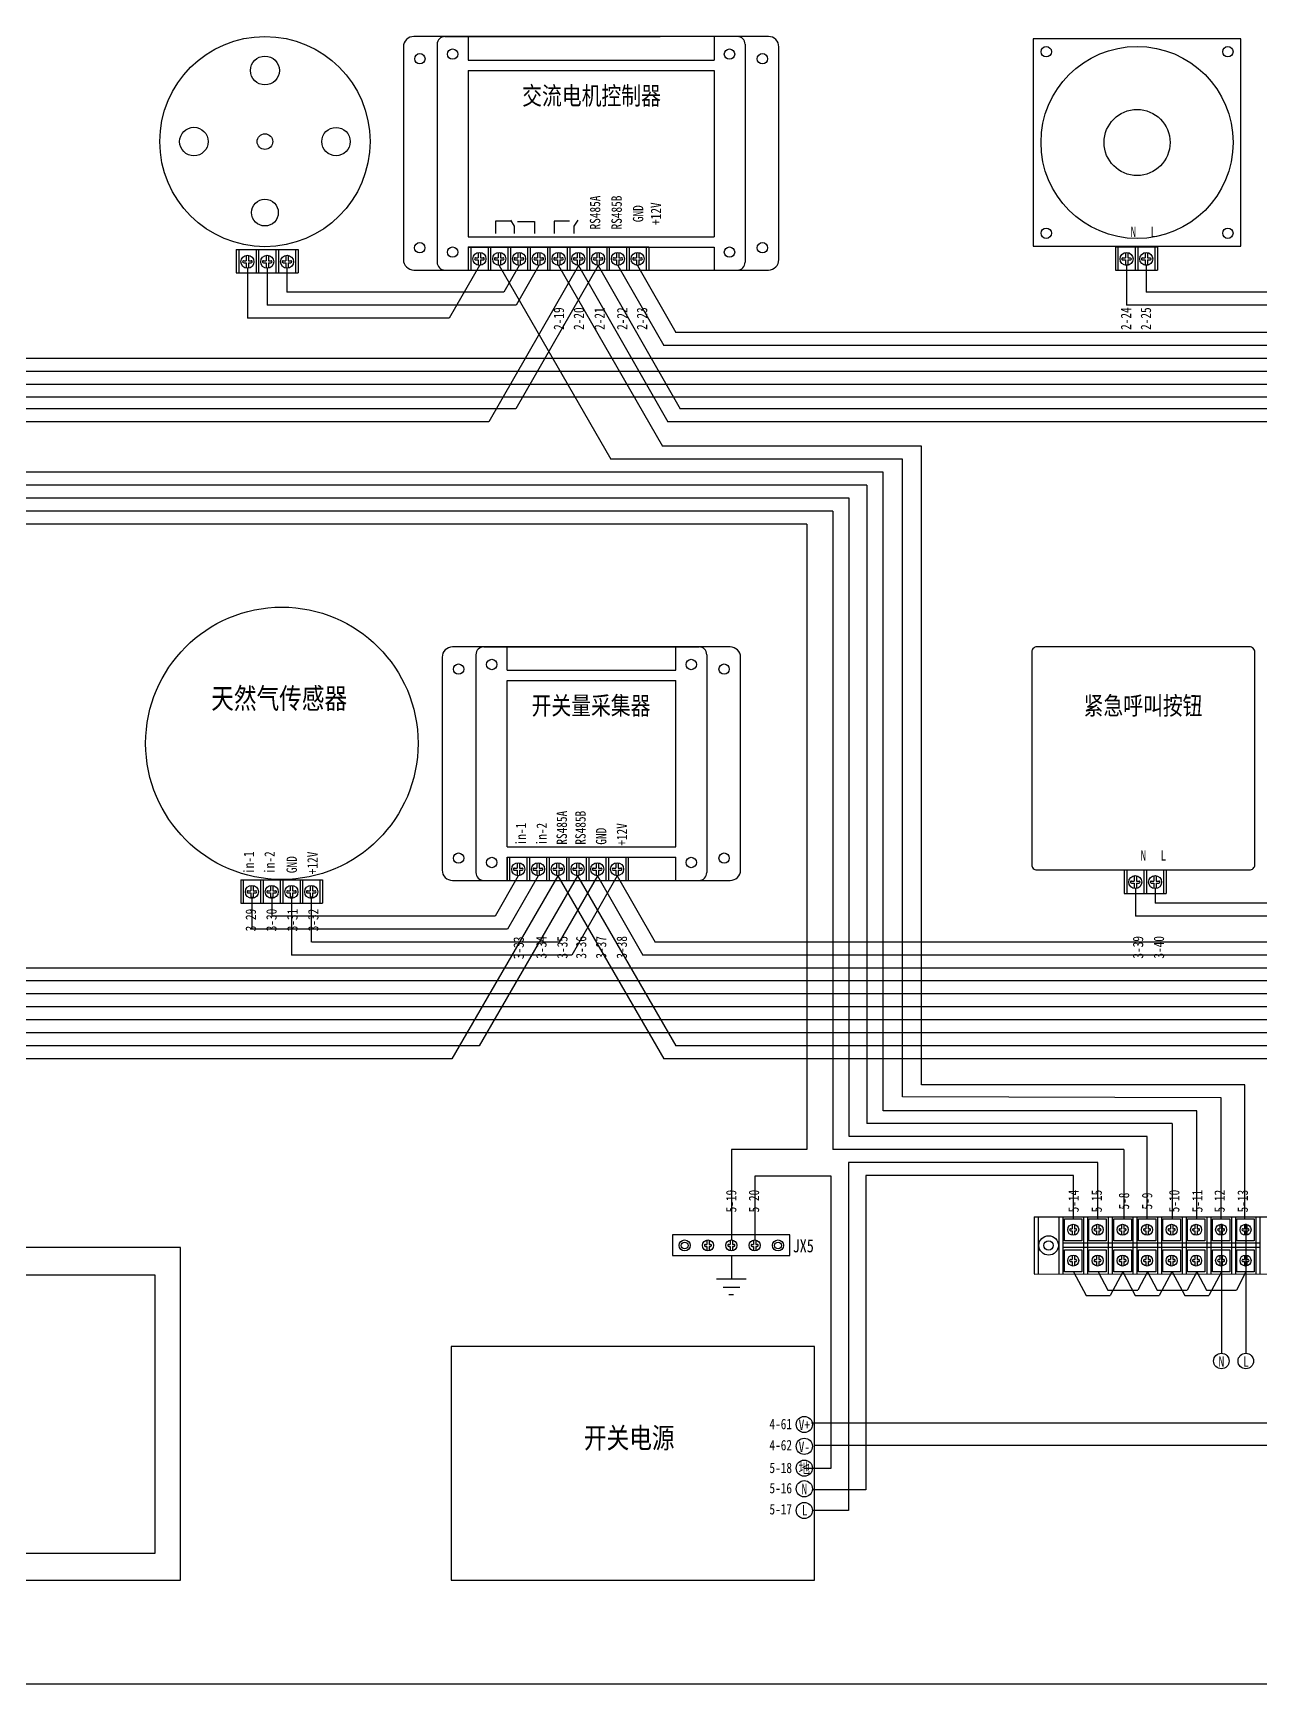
# Model space of a CAD drawing. Extents: x 1266371 to 2543862, y 307832 to 617203.
# Drawn here: x 1274763 to 1275236, y 308114 to 308750 of the extents above; entities that cross this region are included whole.
import ezdxf
from ezdxf.enums import TextEntityAlignment as Align

# ---------------------------------------------------------------- set-up
doc = ezdxf.new("R2010")
doc.units = 0
doc.header["$LTSCALE"] = 1000
doc.header["$MEASUREMENT"] = 0
doc.layers.get('0').update_dxf_attribs({"linetype": 'CONTINUOUS'})
doc.styles.add('-宋体', font='', dxfattribs={"width": 0.8})
doc.styles.get('-宋体').set_extended_font_data('SimSun')

msp = doc.modelspace()

# ---------------------------------------------------------------- linework, layer by layer
for p, q in [((1274918.62, 308746.11), (1274918.62, 308693.63)), ((1274921.62, 308749.11), (1275004.62, 308749.11)), ((1274930.62, 308749.11), (1274930.62, 308739.96)), ((1275025.33, 308749.12), (1275025.33, 308739.96)), ((1275037.33, 308746.11), (1275037.33, 308687.1)), ((1274930.62, 308739.96), (1275025.33, 308739.96)), ((1274930.62, 308735.96), (1274930.62, 308671.96)), ((1274930.62, 308735.96), (1275025.33, 308735.96)), ((1275025.33, 308735.96), (1275025.33, 308671.96)), ((1274918.62, 308721.13), (1274918.62, 308662.11)), ((1275037.33, 308720.71), (1275037.33, 308662.11)), ((1274947.01, 308677.88), (1274941.14, 308677.88)), ((1274941.14, 308677.88), (1274941.14, 308673.2)), ((1274948.48, 308675.96), (1274946.96, 308678.34)), ((1274948.48, 308673.24), (1274948.48, 308675.96)), ((1274949.54, 308677.84), (1274956.12, 308677.84)), ((1274956.12, 308677.84), (1274956.12, 308673.2)), ((1274969.63, 308677.88), (1274963.76, 308677.88)), ((1274963.76, 308677.88), (1274963.76, 308673.2)), ((1274971.48, 308675.96), (1274972.93, 308678.34)), ((1274971.48, 308673.24), (1274971.48, 308675.96)), ((1274930.62, 308671.96), (1275025.33, 308671.96)), ((1274841.2, 308666.98), (1274865.06, 308666.98)), ((1274841.2, 308666.98), (1274841.2, 308657.98)), ((1274842.2, 308666.98), (1274842.2, 308657.98)), ((1274845.06, 308664.77), (1274845.06, 308662.69)), ((1274845.95, 308664.77), (1274845.95, 308662.69)), ((1274848.82, 308666.98), (1274848.82, 308657.98)), ((1274849.82, 308666.98), (1274849.82, 308657.98)), ((1274852.68, 308664.77), (1274852.68, 308662.69)), ((1274853.57, 308664.77), (1274853.57, 308662.69)), ((1274856.44, 308666.98), (1274856.44, 308657.98)), ((1274857.44, 308666.98), (1274857.44, 308657.98)), ((1274860.3, 308664.77), (1274860.3, 308662.69)), ((1274861.19, 308664.77), (1274861.19, 308662.69)), ((1274864.06, 308666.98), (1274864.06, 308657.98)), ((1274865.06, 308666.98), (1274865.06, 308657.98)), ((1274930.62, 308668.09), (1274930.62, 308659.24)), ((1274930.62, 308668.09), (1275000.2, 308668.09)), ((1274930.62, 308668.09), (1274930.62, 308659.09)), ((1274930.62, 308667.96), (1275025.33, 308667.96)), ((1274931.62, 308668.09), (1274931.62, 308659.09)), ((1274933.45, 308663.81), (1274934.47, 308663.81)), ((1274933.45, 308663.03), (1274934.47, 308663.03)), ((1274934.47, 308665.88), (1274934.47, 308663.81)), ((1274934.47, 308663.03), (1274934.47, 308660.94)), ((1274935.37, 308665.88), (1274935.37, 308663.81)), ((1274935.37, 308663.81), (1274936.38, 308663.81)), ((1274935.37, 308663.03), (1274935.37, 308660.93)), ((1274935.37, 308663.03), (1274936.4, 308663.03)), ((1274938.24, 308668.09), (1274938.24, 308659.09)), ((1274939.24, 308668.09), (1274939.24, 308659.09)), ((1274941.07, 308663.81), (1274942.09, 308663.81)), ((1274941.07, 308663.03), (1274942.09, 308663.03)), ((1274942.09, 308665.88), (1274942.09, 308663.81)), ((1274942.09, 308663.03), (1274942.09, 308660.94)), ((1274942.99, 308665.88), (1274942.99, 308663.81)), ((1274942.99, 308663.81), (1274944, 308663.81)), ((1274942.99, 308663.03), (1274942.99, 308660.93)), ((1274942.99, 308663.03), (1274944.02, 308663.03)), ((1274945.86, 308668.09), (1274945.86, 308659.09)), ((1274946.86, 308668.09), (1274946.86, 308659.09)), ((1274948.69, 308663.81), (1274949.71, 308663.81)), ((1274948.69, 308663.03), (1274949.71, 308663.03)), ((1274949.71, 308665.88), (1274949.71, 308663.81)), ((1274949.71, 308663.03), (1274949.71, 308660.94)), ((1274950.61, 308665.88), (1274950.61, 308663.81)), ((1274950.61, 308663.81), (1274951.62, 308663.81)), ((1274950.61, 308663.03), (1274950.61, 308660.93)), ((1274950.61, 308663.03), (1274951.64, 308663.03)), ((1274953.48, 308668.09), (1274953.48, 308659.09)), ((1274954.48, 308668.09), (1274954.48, 308659.09)), ((1274956.31, 308663.81), (1274957.33, 308663.81)), ((1274956.31, 308663.03), (1274957.33, 308663.03)), ((1274957.33, 308665.88), (1274957.33, 308663.81)), ((1274957.33, 308663.03), (1274957.33, 308660.94)), ((1274958.23, 308665.88), (1274958.23, 308663.81)), ((1274958.23, 308663.81), (1274959.24, 308663.81)), ((1274958.23, 308663.03), (1274958.23, 308660.93)), ((1274958.23, 308663.03), (1274959.26, 308663.03)), ((1274961.1, 308668.09), (1274961.1, 308659.09)), ((1274962.1, 308668.09), (1274962.1, 308659.09)), ((1274963.93, 308663.81), (1274964.95, 308663.81)), ((1274963.93, 308663.03), (1274964.95, 308663.03)), ((1274964.95, 308665.88), (1274964.95, 308663.81)), ((1274964.95, 308663.03), (1274964.95, 308660.94)), ((1274965.85, 308665.88), (1274965.85, 308663.81)), ((1274965.85, 308663.81), (1274966.86, 308663.81)), ((1274965.85, 308663.03), (1274965.85, 308660.93)), ((1274965.85, 308663.03), (1274966.88, 308663.03)), ((1274968.72, 308668.09), (1274968.72, 308659.09)), ((1274969.72, 308668.09), (1274969.72, 308659.09)), ((1274971.55, 308663.81), (1274972.57, 308663.81)), ((1274971.55, 308663.03), (1274972.57, 308663.03)), ((1274972.57, 308665.88), (1274972.57, 308663.81)), ((1274972.57, 308663.03), (1274972.57, 308660.94)), ((1274973.47, 308665.88), (1274973.47, 308663.81)), ((1274973.47, 308663.81), (1274974.48, 308663.81)), ((1274973.47, 308663.03), (1274973.47, 308660.93)), ((1274973.47, 308663.03), (1274974.5, 308663.03)), ((1274976.34, 308668.09), (1274976.34, 308659.09)), ((1274977.34, 308668.09), (1274977.34, 308659.09)), ((1274979.17, 308663.81), (1274980.19, 308663.81)), ((1274979.17, 308663.03), (1274980.19, 308663.03)), ((1274980.19, 308665.88), (1274980.19, 308663.81)), ((1274980.19, 308663.03), (1274980.19, 308660.94)), ((1274981.09, 308665.88), (1274981.09, 308663.81)), ((1274981.09, 308663.81), (1274982.1, 308663.81)), ((1274981.09, 308663.03), (1274981.09, 308660.93)), ((1274981.09, 308663.03), (1274982.12, 308663.03)), ((1274983.96, 308668.09), (1274983.96, 308659.09)), ((1274984.96, 308668.09), (1274984.96, 308659.09)), ((1274986.79, 308663.81), (1274987.81, 308663.81)), ((1274986.79, 308663.03), (1274987.81, 308663.03)), ((1274987.81, 308665.88), (1274987.81, 308663.81)), ((1274987.81, 308663.03), (1274987.81, 308660.94)), ((1274988.71, 308665.88), (1274988.71, 308663.81)), ((1274988.71, 308663.81), (1274989.72, 308663.81)), ((1274988.71, 308663.03), (1274988.71, 308660.93)), ((1274988.71, 308663.03), (1274989.74, 308663.03)), ((1274991.58, 308668.09), (1274991.58, 308659.09)), ((1274992.58, 308668.09), (1274992.58, 308659.09)), ((1274994.41, 308663.81), (1274995.43, 308663.81)), ((1274994.41, 308663.03), (1274995.43, 308663.03)), ((1274995.43, 308665.88), (1274995.43, 308663.81)), ((1274995.43, 308663.03), (1274995.43, 308660.94)), ((1274996.33, 308665.88), (1274996.33, 308663.81)), ((1274996.33, 308663.81), (1274997.34, 308663.81)), ((1274996.33, 308663.03), (1274996.33, 308660.93)), ((1274996.33, 308663.03), (1274997.36, 308663.03)), ((1274999.2, 308668.09), (1274999.2, 308659.09)), ((1275000.2, 308668.09), (1275000.2, 308659.09)), ((1275025.33, 308667.96), (1275025.33, 308659.11)), ((1275180.03, 308668.05), (1275196.27, 308668.05)), ((1275180.03, 308668.05), (1275180.03, 308659.05)), ((1275181.03, 308668.05), (1275181.03, 308659.05)), ((1275182.87, 308663.76), (1275183.89, 308663.76)), ((1275182.87, 308662.99), (1275183.89, 308662.99)), ((1275183.89, 308665.84), (1275183.89, 308663.76)), ((1275183.89, 308662.99), (1275183.89, 308660.89)), ((1275184.79, 308665.84), (1275184.79, 308663.76)), ((1275184.79, 308663.76), (1275185.8, 308663.76)), ((1275184.79, 308662.99), (1275184.79, 308660.89)), ((1275184.79, 308662.99), (1275185.82, 308662.99)), ((1275187.65, 308668.05), (1275187.65, 308659.05)), ((1275188.65, 308668.05), (1275188.65, 308659.05)), ((1275190.49, 308663.76), (1275191.51, 308663.76)), ((1275190.49, 308662.99), (1275191.51, 308662.99)), ((1275191.51, 308665.84), (1275191.51, 308663.76)), ((1275191.51, 308662.99), (1275191.51, 308660.89)), ((1275192.41, 308665.84), (1275192.41, 308663.76)), ((1275192.41, 308663.76), (1275193.42, 308663.76)), ((1275192.41, 308662.99), (1275192.41, 308660.89)), ((1275192.41, 308662.99), (1275193.44, 308662.99)), ((1275195.27, 308668.05), (1275195.27, 308659.05)), ((1275196.27, 308668.05), (1275196.27, 308659.05)), ((1274841.2, 308657.98), (1274865.06, 308657.98)), ((1274844.04, 308662.69), (1274845.06, 308662.69)), ((1274844.04, 308661.92), (1274845.06, 308661.92)), ((1274845.06, 308661.92), (1274845.06, 308659.82)), ((1274845.56, 308659.78), (1274845.56, 308640.54)), ((1274845.95, 308662.69), (1274846.97, 308662.69)), ((1274845.95, 308661.92), (1274845.95, 308659.82)), ((1274845.95, 308661.92), (1274846.98, 308661.92)), ((1274851.66, 308662.69), (1274852.68, 308662.69)), ((1274851.66, 308661.92), (1274852.68, 308661.92)), ((1274852.68, 308661.92), (1274852.68, 308659.82)), ((1274853.16, 308659.78), (1274853.16, 308645.54)), ((1274853.57, 308662.69), (1274854.59, 308662.69)), ((1274853.57, 308661.92), (1274853.57, 308659.82)), ((1274853.57, 308661.92), (1274854.6, 308661.92)), ((1274859.28, 308662.69), (1274860.3, 308662.69)), ((1274859.28, 308661.92), (1274860.3, 308661.92)), ((1274860.3, 308661.92), (1274860.3, 308659.82)), ((1274860.74, 308659.78), (1274860.74, 308650.54)), ((1274861.19, 308662.69), (1274862.21, 308662.69)), ((1274861.19, 308661.92), (1274861.19, 308659.82)), ((1274861.19, 308661.92), (1274862.22, 308661.92)), ((1274934.96, 308660.89), (1274923.31, 308640.54)), ((1274930.62, 308659.09), (1275000.2, 308659.09)), ((1274942.56, 308660.89), (1274985.54, 308586.15)), ((1274950.2, 308660.89), (1274944.27, 308650.54)), ((1274957.82, 308660.89), (1274949.04, 308645.54)), ((1274965.43, 308660.89), (1275005.54, 308591.15)), ((1275180.03, 308659.05), (1275196.27, 308659.05)), ((1274944.27, 308650.54), (1274860.74, 308650.54)), ((1274949.04, 308645.54), (1274853.16, 308645.54)), ((1274923.31, 308640.54), (1274845.56, 308640.54)), ((1275105.26, 308591.15), (1275005.54, 308591.15)), ((1275105.26, 308345.08), (1275105.26, 308591.15)), ((1275090.5, 308581.15), (1274547.21, 308581.15)), ((1275097.98, 308586.15), (1274985.54, 308586.15)), ((1275090.5, 308335.08), (1275090.5, 308581.15)), ((1275097.98, 308340.38), (1275097.98, 308586.15)), ((1275084.18, 308576.15), (1274462.37, 308576.15)), ((1275084.18, 308576.15), (1275084.18, 308330.08)), ((1275077.42, 308571.15), (1274134.31, 308571.15)), ((1275077.42, 308325.08), (1275077.42, 308571.15)), ((1275071.12, 308566.15), (1274126.66, 308566.15)), ((1275061.12, 308561.15), (1274454.77, 308561.15)), ((1275061.12, 308561.15), (1275061.12, 308320.08)), ((1275071.12, 308566.15), (1275071.12, 308320.08)), ((1274933.56, 308510.84), (1274933.56, 308458.36)), ((1274936.56, 308513.84), (1275019.56, 308513.84)), ((1274945.56, 308504.84), (1274945.56, 308513.83)), ((1275010.56, 308504.84), (1275010.56, 308513.84)), ((1275022.56, 308510.84), (1275022.56, 308451.83)), ((1274945.56, 308504.84), (1275010.56, 308504.84)), ((1274945.56, 308436.84), (1274945.56, 308500.84)), ((1274945.56, 308500.84), (1275010.56, 308500.84)), ((1275010.56, 308436.84), (1275010.56, 308500.84)), ((1274933.56, 308485.86), (1274933.56, 308426.84)), ((1275022.56, 308485.44), (1275022.56, 308426.84)), ((1274945.56, 308436.84), (1275010.56, 308436.84)), ((1274945.56, 308423.83), (1274945.56, 308432.84)), ((1274945.56, 308432.84), (1275010.56, 308432.84)), ((1274945.56, 308432.84), (1274992.28, 308432.84)), ((1274945.56, 308432.84), (1274945.56, 308423.84)), ((1274945.56, 308432.84), (1274992.28, 308432.84)), ((1274945.56, 308432.84), (1274945.56, 308423.84)), ((1274946.56, 308432.84), (1274946.56, 308423.84)), ((1274946.56, 308432.84), (1274946.56, 308423.84)), ((1274948.4, 308428.55), (1274949.42, 308428.55)), ((1274948.4, 308428.55), (1274949.42, 308428.55)), ((1274948.4, 308427.78), (1274949.42, 308427.78)), ((1274948.4, 308427.78), (1274949.42, 308427.78)), ((1274949.42, 308430.63), (1274949.42, 308428.55)), ((1274949.42, 308430.63), (1274949.42, 308428.55)), ((1274949.42, 308427.78), (1274949.42, 308425.68)), ((1274949.42, 308427.78), (1274949.42, 308425.68)), ((1274950.31, 308430.63), (1274950.31, 308428.55)), ((1274950.31, 308430.63), (1274950.31, 308428.55)), ((1274950.31, 308428.55), (1274951.33, 308428.55)), ((1274950.31, 308428.55), (1274951.33, 308428.55)), ((1274950.31, 308427.78), (1274950.31, 308425.68)), ((1274950.31, 308427.78), (1274951.35, 308427.78)), ((1274950.31, 308427.78), (1274950.31, 308425.68)), ((1274950.31, 308427.78), (1274951.35, 308427.78)), ((1274953.18, 308432.84), (1274953.18, 308423.84)), ((1274953.18, 308432.84), (1274953.18, 308423.84)), ((1274954.18, 308432.84), (1274954.18, 308423.84)), ((1274954.18, 308432.84), (1274954.18, 308423.84)), ((1274956.02, 308428.55), (1274957.04, 308428.55)), ((1274956.02, 308428.55), (1274957.04, 308428.55)), ((1274956.02, 308427.78), (1274957.04, 308427.78)), ((1274956.02, 308427.78), (1274957.04, 308427.78)), ((1274957.04, 308430.63), (1274957.04, 308428.55)), ((1274957.04, 308430.63), (1274957.04, 308428.55)), ((1274957.04, 308427.78), (1274957.04, 308425.68)), ((1274957.04, 308427.78), (1274957.04, 308425.68)), ((1274957.93, 308430.63), (1274957.93, 308428.55)), ((1274957.93, 308430.63), (1274957.93, 308428.55)), ((1274957.93, 308428.55), (1274958.95, 308428.55)), ((1274957.93, 308428.55), (1274958.95, 308428.55)), ((1274957.93, 308427.78), (1274957.93, 308425.68)), ((1274957.93, 308427.78), (1274958.97, 308427.78)), ((1274957.93, 308427.78), (1274957.93, 308425.68)), ((1274957.93, 308427.78), (1274958.97, 308427.78)), ((1274960.8, 308432.84), (1274960.8, 308423.84)), ((1274960.8, 308432.84), (1274960.8, 308423.84)), ((1274961.8, 308432.84), (1274961.8, 308423.84)), ((1274961.8, 308432.84), (1274961.8, 308423.84)), ((1274963.64, 308428.55), (1274964.66, 308428.55)), ((1274963.64, 308428.55), (1274964.66, 308428.55)), ((1274963.64, 308427.78), (1274964.66, 308427.78)), ((1274963.64, 308427.78), (1274964.66, 308427.78)), ((1274964.66, 308430.63), (1274964.66, 308428.55)), ((1274964.66, 308430.63), (1274964.66, 308428.55)), ((1274964.66, 308427.78), (1274964.66, 308425.68)), ((1274964.66, 308427.78), (1274964.66, 308425.68)), ((1274965.55, 308430.63), (1274965.55, 308428.55)), ((1274965.55, 308430.63), (1274965.55, 308428.55)), ((1274965.55, 308428.55), (1274966.57, 308428.55)), ((1274965.55, 308428.55), (1274966.57, 308428.55)), ((1274965.55, 308427.78), (1274965.55, 308425.68)), ((1274965.55, 308427.78), (1274966.59, 308427.78)), ((1274965.55, 308427.78), (1274965.55, 308425.68)), ((1274965.55, 308427.78), (1274966.59, 308427.78)), ((1274968.42, 308432.84), (1274968.42, 308423.84)), ((1274968.42, 308432.84), (1274968.42, 308423.84)), ((1274969.42, 308432.84), (1274969.42, 308423.84)), ((1274969.42, 308432.84), (1274969.42, 308423.84)), ((1274971.26, 308428.55), (1274972.28, 308428.55)), ((1274971.26, 308428.55), (1274972.28, 308428.55)), ((1274971.26, 308427.78), (1274972.28, 308427.78)), ((1274971.26, 308427.78), (1274972.28, 308427.78)), ((1274972.28, 308430.63), (1274972.28, 308428.55)), ((1274972.28, 308430.63), (1274972.28, 308428.55)), ((1274972.28, 308427.78), (1274972.28, 308425.68)), ((1274972.28, 308427.78), (1274972.28, 308425.68)), ((1274973.17, 308430.63), (1274973.17, 308428.55)), ((1274973.17, 308430.63), (1274973.17, 308428.55)), ((1274973.17, 308428.55), (1274974.19, 308428.55)), ((1274973.17, 308428.55), (1274974.19, 308428.55)), ((1274973.17, 308427.78), (1274973.17, 308425.68)), ((1274973.17, 308427.78), (1274974.21, 308427.78)), ((1274973.17, 308427.78), (1274973.17, 308425.68)), ((1274973.17, 308427.78), (1274974.21, 308427.78)), ((1274976.04, 308432.84), (1274976.04, 308423.84)), ((1274976.04, 308432.84), (1274976.04, 308423.84)), ((1274977.04, 308432.84), (1274977.04, 308423.84)), ((1274977.04, 308432.84), (1274977.04, 308423.84)), ((1274978.88, 308428.55), (1274979.9, 308428.55)), ((1274978.88, 308428.55), (1274979.9, 308428.55)), ((1274978.88, 308427.78), (1274979.9, 308427.78)), ((1274978.88, 308427.78), (1274979.9, 308427.78)), ((1274979.9, 308430.63), (1274979.9, 308428.55)), ((1274979.9, 308430.63), (1274979.9, 308428.55)), ((1274979.9, 308427.78), (1274979.9, 308425.68)), ((1274979.9, 308427.78), (1274979.9, 308425.68)), ((1274980.79, 308430.63), (1274980.79, 308428.55)), ((1274980.79, 308430.63), (1274980.79, 308428.55)), ((1274980.79, 308428.55), (1274981.81, 308428.55)), ((1274980.79, 308428.55), (1274981.81, 308428.55)), ((1274980.79, 308427.78), (1274980.79, 308425.68)), ((1274980.79, 308427.78), (1274981.83, 308427.78)), ((1274980.79, 308427.78), (1274980.79, 308425.68)), ((1274980.79, 308427.78), (1274981.83, 308427.78)), ((1274983.66, 308432.84), (1274983.66, 308423.84)), ((1274983.66, 308432.84), (1274983.66, 308423.84)), ((1274984.66, 308432.84), (1274984.66, 308423.84)), ((1274984.66, 308432.84), (1274984.66, 308423.84)), ((1274986.5, 308428.55), (1274987.52, 308428.55)), ((1274986.5, 308428.55), (1274987.52, 308428.55)), ((1274986.5, 308427.78), (1274987.52, 308427.78)), ((1274986.5, 308427.78), (1274987.52, 308427.78)), ((1274987.52, 308430.63), (1274987.52, 308428.55)), ((1274987.52, 308430.63), (1274987.52, 308428.55)), ((1274987.52, 308427.78), (1274987.52, 308425.68)), ((1274987.52, 308427.78), (1274987.52, 308425.68)), ((1274988.41, 308430.63), (1274988.41, 308428.55)), ((1274988.41, 308430.63), (1274988.41, 308428.55)), ((1274988.41, 308428.55), (1274989.43, 308428.55)), ((1274988.41, 308428.55), (1274989.43, 308428.55)), ((1274988.41, 308427.78), (1274988.41, 308425.68)), ((1274988.41, 308427.78), (1274989.45, 308427.78)), ((1274988.41, 308427.78), (1274988.41, 308425.68)), ((1274988.41, 308427.78), (1274989.45, 308427.78)), ((1274991.28, 308432.84), (1274991.28, 308423.84)), ((1274991.28, 308432.84), (1274991.28, 308423.84)), ((1274992.28, 308432.84), (1274992.28, 308423.84)), ((1274992.28, 308432.84), (1274992.28, 308423.84)), ((1275010.56, 308423.83), (1275010.56, 308432.84)), ((1275183.41, 308427.85), (1275199.65, 308427.85)), ((1275183.41, 308427.85), (1275183.41, 308418.85)), ((1275184.41, 308427.85), (1275184.41, 308418.85)), ((1275191.03, 308427.85), (1275191.03, 308418.85)), ((1275192.03, 308427.85), (1275192.03, 308418.85)), ((1275198.65, 308427.85), (1275198.65, 308418.85)), ((1275199.65, 308427.85), (1275199.65, 308418.85)), ((1274842.91, 308424.1), (1274874.39, 308424.1)), ((1274842.91, 308424.1), (1274842.91, 308415.1)), ((1274843.91, 308424.1), (1274843.91, 308415.1)), ((1274846.77, 308421.89), (1274846.77, 308419.81)), ((1274847.67, 308421.89), (1274847.67, 308419.81)), ((1274850.53, 308424.1), (1274850.53, 308415.1)), ((1274851.53, 308424.1), (1274851.53, 308415.1)), ((1274854.39, 308421.89), (1274854.39, 308419.81)), ((1274855.29, 308421.89), (1274855.29, 308419.81)), ((1274858.15, 308424.1), (1274858.15, 308415.1)), ((1274859.15, 308424.1), (1274859.15, 308415.1)), ((1274862.01, 308421.89), (1274862.01, 308419.81)), ((1274862.91, 308421.89), (1274862.91, 308419.81)), ((1274865.77, 308424.1), (1274865.77, 308415.1)), ((1274866.77, 308424.1), (1274866.77, 308415.1)), ((1274869.63, 308421.89), (1274869.63, 308419.81)), ((1274870.53, 308421.89), (1274870.53, 308419.81)), ((1274873.39, 308424.1), (1274873.39, 308415.1)), ((1274874.39, 308424.1), (1274874.39, 308415.1)), ((1274936.56, 308423.84), (1275019.56, 308423.84)), ((1274945.56, 308423.84), (1274992.28, 308423.84)), ((1274945.56, 308423.84), (1274992.28, 308423.84)), ((1275186.25, 308423.56), (1275187.27, 308423.56)), ((1275186.25, 308422.79), (1275187.27, 308422.79)), ((1275187.27, 308425.64), (1275187.27, 308423.56)), ((1275187.27, 308422.79), (1275187.27, 308420.69)), ((1275188.17, 308425.64), (1275188.17, 308423.56)), ((1275188.17, 308423.56), (1275189.18, 308423.56)), ((1275188.17, 308422.79), (1275188.17, 308420.69)), ((1275188.17, 308422.79), (1275189.2, 308422.79)), ((1275193.87, 308423.56), (1275194.89, 308423.56)), ((1275193.87, 308422.79), (1275194.89, 308422.79)), ((1275194.89, 308425.64), (1275194.89, 308423.56)), ((1275194.89, 308422.79), (1275194.89, 308420.69)), ((1275195.79, 308425.64), (1275195.79, 308423.56)), ((1275195.79, 308423.56), (1275196.8, 308423.56)), ((1275195.79, 308422.79), (1275195.79, 308420.69)), ((1275195.79, 308422.79), (1275196.82, 308422.79)), ((1274842.91, 308415.1), (1274874.39, 308415.1)), ((1274845.75, 308419.81), (1274846.77, 308419.81)), ((1274845.75, 308419.04), (1274846.77, 308419.04)), ((1274846.77, 308419.04), (1274846.77, 308416.94)), ((1274847.67, 308419.81), (1274848.68, 308419.81)), ((1274847.67, 308419.04), (1274847.67, 308416.94)), ((1274847.67, 308419.04), (1274848.7, 308419.04)), ((1274853.37, 308419.81), (1274854.39, 308419.81)), ((1274853.37, 308419.04), (1274854.39, 308419.04)), ((1274854.39, 308419.04), (1274854.39, 308416.94)), ((1274855.29, 308419.81), (1274856.3, 308419.81)), ((1274855.29, 308419.04), (1274855.29, 308416.94)), ((1274855.29, 308419.04), (1274856.32, 308419.04)), ((1274860.99, 308419.81), (1274862.01, 308419.81)), ((1274860.99, 308419.04), (1274862.01, 308419.04)), ((1274862.01, 308419.04), (1274862.01, 308416.94)), ((1274862.91, 308419.81), (1274863.92, 308419.81)), ((1274862.91, 308419.04), (1274862.91, 308416.94)), ((1274862.91, 308419.04), (1274863.94, 308419.04)), ((1274868.61, 308419.81), (1274869.63, 308419.81)), ((1274868.61, 308419.04), (1274869.63, 308419.04)), ((1274869.63, 308419.04), (1274869.63, 308416.94)), ((1274870.53, 308419.81), (1274871.54, 308419.81)), ((1274870.53, 308419.04), (1274870.53, 308416.94)), ((1274870.53, 308419.04), (1274871.56, 308419.04)), ((1275183.41, 308418.85), (1275199.65, 308418.85)), ((1275229.93, 308345.08), (1275105.26, 308345.08)), ((1275229.93, 308293.42), (1275229.93, 308345.08)), ((1275220.81, 308340.08), (1275097.98, 308340.38)), ((1275220.81, 308293.38), (1275220.81, 308340.08)), ((1275211.4, 308335.08), (1275090.5, 308335.08)), ((1275211.4, 308293.38), (1275211.4, 308335.08)), ((1275201.92, 308330.08), (1275084.18, 308330.08)), ((1275201.92, 308330.08), (1275201.92, 308293.53)), ((1275061.12, 308320.08), (1275032.04, 308320.08)), ((1275032.04, 308320.08), (1275032.04, 308285.28)), ((1275183.27, 308320.08), (1275071.12, 308320.08)), ((1275192.3, 308325.08), (1275077.42, 308325.08)), ((1275183.27, 308320.08), (1275183.27, 308293.44)), ((1275192.3, 308293.36), (1275192.3, 308325.08)), ((1275077.11, 308315.08), (1275077.11, 308180.93)), ((1275173.25, 308315.08), (1275077.11, 308315.08)), ((1275173.25, 308293.38), (1275173.25, 308315.08)), ((1275070.54, 308309.86), (1275041.02, 308309.86)), ((1275041.02, 308309.86), (1275041.02, 308285.29)), ((1275070.54, 308197.29), (1275070.54, 308309.86)), ((1275083.87, 308310.08), (1275083.87, 308188.87)), ((1275163.87, 308310.08), (1275083.87, 308310.08)), ((1275163.87, 308293.38), (1275163.87, 308310.08)), ((1275148.78, 308294.12), (1275245.07, 308294.12)), ((1275148.78, 308294.12), (1275148.78, 308272.17)), ((1275150.28, 308294.12), (1275150.28, 308272.17)), ((1275158.28, 308294.12), (1275158.28, 308272.17)), ((1275159.78, 308294.12), (1275159.78, 308272.17)), ((1275167.78, 308294.12), (1275167.78, 308272.22)), ((1275169.28, 308294.12), (1275169.28, 308272.22)), ((1275177.28, 308294.12), (1275177.28, 308272.22)), ((1275178.78, 308294.12), (1275178.78, 308272.22)), ((1275186.78, 308294.12), (1275186.78, 308272.22)), ((1275188.28, 308294.12), (1275188.28, 308272.22)), ((1275196.28, 308294.12), (1275196.28, 308272.22)), ((1275197.78, 308294.12), (1275197.78, 308272.22)), ((1275205.78, 308294.12), (1275205.78, 308272.22)), ((1275207.28, 308294.12), (1275207.28, 308272.22)), ((1275215.28, 308294.12), (1275215.28, 308272.22)), ((1275216.78, 308294.12), (1275216.78, 308272.22)), ((1275224.78, 308294.12), (1275224.78, 308272.22)), ((1275226.28, 308294.12), (1275226.28, 308272.22)), ((1275234.16, 308294.12), (1275234.16, 308272.22)), ((1275235.66, 308294.12), (1275235.66, 308272.22)), ((1275162.8, 308289.56), (1275163.32, 308289.56)), ((1275162.8, 308288.78), (1275163.32, 308288.78)), ((1275163.32, 308291.24), (1275163.32, 308289.56)), ((1275163.32, 308288.78), (1275163.32, 308287.07)), ((1275164.22, 308291.25), (1275164.22, 308289.56)), ((1275164.22, 308289.56), (1275164.73, 308289.56)), ((1275164.22, 308288.78), (1275164.22, 308287.07)), ((1275164.22, 308288.78), (1275164.75, 308288.78)), ((1275172.22, 308289.56), (1275172.74, 308289.56)), ((1275172.22, 308288.78), (1275172.74, 308288.78)), ((1275172.74, 308291.24), (1275172.74, 308289.56)), ((1275172.74, 308288.78), (1275172.74, 308287.07)), ((1275173.64, 308291.25), (1275173.64, 308289.56)), ((1275173.64, 308289.56), (1275174.15, 308289.56)), ((1275173.64, 308288.78), (1275173.64, 308287.07)), ((1275173.64, 308288.78), (1275174.17, 308288.78)), ((1275181.87, 308289.56), (1275182.39, 308289.56)), ((1275181.87, 308288.78), (1275182.39, 308288.78)), ((1275182.39, 308291.24), (1275182.39, 308289.56)), ((1275182.39, 308288.78), (1275182.39, 308287.07)), ((1275183.28, 308291.25), (1275183.28, 308289.56)), ((1275183.28, 308289.56), (1275183.8, 308289.56)), ((1275183.28, 308288.78), (1275183.28, 308287.07)), ((1275183.28, 308288.78), (1275183.81, 308288.78)), ((1275191.28, 308289.56), (1275191.8, 308289.56)), ((1275191.28, 308288.78), (1275191.8, 308288.78)), ((1275191.8, 308291.24), (1275191.8, 308289.56)), ((1275191.8, 308288.78), (1275191.8, 308287.07)), ((1275192.7, 308291.25), (1275192.7, 308289.56)), ((1275192.7, 308289.56), (1275193.21, 308289.56)), ((1275192.7, 308288.78), (1275192.7, 308287.07)), ((1275192.7, 308288.78), (1275193.23, 308288.78)), ((1275200.76, 308289.56), (1275201.28, 308289.56)), ((1275200.76, 308288.78), (1275201.28, 308288.78)), ((1275201.28, 308291.24), (1275201.28, 308289.56)), ((1275201.28, 308288.78), (1275201.28, 308287.07)), ((1275202.18, 308291.25), (1275202.18, 308289.56)), ((1275202.18, 308289.56), (1275202.69, 308289.56)), ((1275202.18, 308288.78), (1275202.18, 308287.07)), ((1275202.18, 308288.78), (1275202.71, 308288.78)), ((1275210.18, 308289.56), (1275210.7, 308289.56)), ((1275210.18, 308288.78), (1275210.7, 308288.78)), ((1275210.7, 308291.24), (1275210.7, 308289.56)), ((1275210.7, 308288.78), (1275210.7, 308287.07)), ((1275211.59, 308291.25), (1275211.59, 308289.56)), ((1275211.59, 308289.56), (1275212.11, 308289.56)), ((1275211.59, 308288.78), (1275211.59, 308287.07)), ((1275211.59, 308288.78), (1275212.12, 308288.78)), ((1275219.82, 308289.56), (1275220.34, 308289.56)), ((1275219.82, 308288.78), (1275220.34, 308288.78)), ((1275220.34, 308291.24), (1275220.34, 308289.56)), ((1275220.34, 308288.78), (1275220.34, 308287.07)), ((1275220.89, 308291.49), (1275220.89, 308241.58)), ((1275221.24, 308291.25), (1275221.24, 308289.56)), ((1275221.24, 308289.56), (1275221.76, 308289.56)), ((1275221.24, 308288.78), (1275221.24, 308287.07)), ((1275221.24, 308288.78), (1275221.77, 308288.78)), ((1275229.24, 308289.56), (1275229.76, 308289.56)), ((1275229.24, 308288.78), (1275229.76, 308288.78)), ((1275229.76, 308291.24), (1275229.76, 308289.56)), ((1275229.76, 308288.78), (1275229.76, 308287.07)), ((1275230.31, 308291.48), (1275230.31, 308241.58)), ((1275230.66, 308291.25), (1275230.66, 308289.56)), ((1275230.66, 308289.56), (1275231.17, 308289.56)), ((1275230.66, 308288.78), (1275230.66, 308287.07)), ((1275230.66, 308288.78), (1275231.19, 308288.78)), ((1275022.03, 308283.52), (1275022.55, 308283.52)), ((1275022.03, 308282.74), (1275022.55, 308282.74)), ((1275022.55, 308285.21), (1275022.55, 308283.52)), ((1275022.55, 308282.74), (1275022.55, 308281.04)), ((1275023.45, 308285.21), (1275023.45, 308283.52)), ((1275023.45, 308283.52), (1275023.96, 308283.52)), ((1275023.45, 308282.74), (1275023.45, 308281.03)), ((1275023.45, 308282.74), (1275023.98, 308282.74)), ((1275031.03, 308283.52), (1275031.55, 308283.52)), ((1275031.03, 308282.74), (1275031.55, 308282.74)), ((1275031.55, 308285.21), (1275031.55, 308283.52)), ((1275031.55, 308282.74), (1275031.55, 308281.04)), ((1275032.45, 308285.21), (1275032.45, 308283.52)), ((1275032.45, 308283.52), (1275032.96, 308283.52)), ((1275032.45, 308282.74), (1275032.45, 308281.03)), ((1275032.45, 308282.74), (1275032.98, 308282.74)), ((1275040.03, 308283.52), (1275040.55, 308283.52)), ((1275040.03, 308282.74), (1275040.55, 308282.74)), ((1275040.55, 308285.21), (1275040.55, 308283.52)), ((1275040.55, 308282.74), (1275040.55, 308281.04)), ((1275041.45, 308285.21), (1275041.45, 308283.52)), ((1275041.45, 308283.52), (1275041.96, 308283.52)), ((1275041.45, 308282.74), (1275041.45, 308281.03)), ((1275041.45, 308282.74), (1275041.98, 308282.74)), ((1275159.78, 308284.08), (1275235.66, 308284.08)), ((1275159.78, 308282.44), (1275235.66, 308282.44)), ((1275032.02, 308279.29), (1275032.02, 308270.07)), ((1275162.8, 308277.71), (1275163.32, 308277.71)), ((1275162.8, 308276.93), (1275163.32, 308276.93)), ((1275163.32, 308279.39), (1275163.32, 308277.71)), ((1275163.32, 308276.93), (1275163.32, 308275.22)), ((1275164.22, 308279.39), (1275164.22, 308277.71)), ((1275164.22, 308277.71), (1275164.73, 308277.71)), ((1275164.22, 308276.93), (1275164.22, 308275.22)), ((1275164.22, 308276.93), (1275164.75, 308276.93)), ((1275172.22, 308277.71), (1275172.74, 308277.71)), ((1275172.22, 308276.93), (1275172.74, 308276.93)), ((1275172.74, 308279.39), (1275172.74, 308277.71)), ((1275172.74, 308276.93), (1275172.74, 308275.22)), ((1275173.64, 308279.39), (1275173.64, 308277.71)), ((1275173.64, 308277.71), (1275174.15, 308277.71)), ((1275173.64, 308276.93), (1275173.64, 308275.22)), ((1275173.64, 308276.93), (1275174.17, 308276.93)), ((1275181.87, 308277.71), (1275182.39, 308277.71)), ((1275181.87, 308276.93), (1275182.39, 308276.93)), ((1275182.39, 308279.39), (1275182.39, 308277.71)), ((1275182.39, 308276.93), (1275182.39, 308275.22)), ((1275183.28, 308279.39), (1275183.28, 308277.71)), ((1275183.28, 308277.71), (1275183.8, 308277.71)), ((1275183.28, 308276.93), (1275183.28, 308275.22)), ((1275183.28, 308276.93), (1275183.81, 308276.93)), ((1275191.28, 308277.71), (1275191.8, 308277.71)), ((1275191.28, 308276.93), (1275191.8, 308276.93)), ((1275191.8, 308279.39), (1275191.8, 308277.71)), ((1275191.8, 308276.93), (1275191.8, 308275.22)), ((1275192.7, 308279.39), (1275192.7, 308277.71)), ((1275192.7, 308277.71), (1275193.21, 308277.71)), ((1275192.7, 308276.93), (1275192.7, 308275.22)), ((1275192.7, 308276.93), (1275193.23, 308276.93)), ((1275200.76, 308277.71), (1275201.28, 308277.71)), ((1275200.76, 308276.93), (1275201.28, 308276.93)), ((1275201.28, 308279.39), (1275201.28, 308277.71)), ((1275201.28, 308276.93), (1275201.28, 308275.22)), ((1275202.18, 308279.39), (1275202.18, 308277.71)), ((1275202.18, 308277.71), (1275202.69, 308277.71)), ((1275202.18, 308276.93), (1275202.18, 308275.22)), ((1275202.18, 308276.93), (1275202.71, 308276.93)), ((1275210.18, 308277.71), (1275210.7, 308277.71)), ((1275210.18, 308276.93), (1275210.7, 308276.93)), ((1275210.7, 308279.39), (1275210.7, 308277.71)), ((1275210.7, 308276.93), (1275210.7, 308275.22)), ((1275211.59, 308279.39), (1275211.59, 308277.71)), ((1275211.59, 308277.71), (1275212.11, 308277.71)), ((1275211.59, 308276.93), (1275211.59, 308275.22)), ((1275211.59, 308276.93), (1275212.12, 308276.93)), ((1275219.82, 308277.71), (1275220.34, 308277.71)), ((1275219.82, 308276.93), (1275220.34, 308276.93)), ((1275220.34, 308279.39), (1275220.34, 308277.71)), ((1275220.34, 308276.93), (1275220.34, 308275.22)), ((1275221.24, 308279.39), (1275221.24, 308277.71)), ((1275221.24, 308277.71), (1275221.76, 308277.71)), ((1275221.24, 308276.93), (1275221.24, 308275.22)), ((1275221.24, 308276.93), (1275221.77, 308276.93)), ((1275229.24, 308277.71), (1275229.76, 308277.71)), ((1275229.24, 308276.93), (1275229.76, 308276.93)), ((1275229.76, 308279.39), (1275229.76, 308277.71)), ((1275229.76, 308276.93), (1275229.76, 308275.22)), ((1275230.66, 308279.39), (1275230.66, 308277.71)), ((1275230.66, 308277.71), (1275231.17, 308277.71)), ((1275230.66, 308276.93), (1275230.66, 308275.22)), ((1275230.66, 308276.93), (1275231.19, 308276.93)), ((1275037.74, 308270.07), (1275026.34, 308270.07)), ((1275148.78, 308272.12), (1275245.07, 308272.22)), ((1275163.93, 308272.96), (1275168.73, 308263.8)), ((1275173.42, 308272.96), (1275177.11, 308265.92)), ((1275182.86, 308272.96), (1275178.05, 308263.8)), ((1275182.85, 308272.96), (1275187.66, 308263.8)), ((1275192.36, 308272.96), (1275188.66, 308265.92)), ((1275192.46, 308272.96), (1275196.15, 308265.92)), ((1275201.79, 308272.96), (1275196.98, 308263.8)), ((1275201.98, 308272.96), (1275206.79, 308263.8)), ((1275211.4, 308272.96), (1275207.71, 308265.92)), ((1275211.41, 308272.96), (1275215.1, 308265.92)), ((1275220.92, 308272.96), (1275216.11, 308263.8)), ((1275230.35, 308272.96), (1275226.66, 308265.92)), ((1275035.27, 308266.95), (1275028.81, 308266.95)), ((1275032.86, 308264.12), (1275031.09, 308264.12)), ((1275168.73, 308263.8), (1275178.05, 308263.8)), ((1275177.11, 308265.92), (1275188.66, 308265.92)), ((1275187.66, 308263.8), (1275196.98, 308263.8)), ((1275196.15, 308265.92), (1275207.71, 308265.92)), ((1275206.79, 308263.8), (1275216.11, 308263.8)), ((1275215.1, 308265.92), (1275226.66, 308265.92)), ((1275062.93, 308214.75), (1275412.28, 308214.75)), ((1275064.28, 308206.19), (1275402.85, 308206.19)), ((1275060.13, 308197.29), (1275070.54, 308197.29)), ((1275083.87, 308188.87), (1275063.27, 308188.87)), ((1275077.11, 308180.93), (1275063.33, 308180.93))]:
    msp.add_line(p, q)
at = {"color": 1}
for p, q in [((1274973.05, 308660.89), (1274938.5, 308600.54)), ((1274980.64, 308660.89), (1274948.96, 308605.54)), ((1274973.04, 308660.89), (1275007.59, 308600.54)), ((1274980.64, 308660.89), (1275012.33, 308605.54)), ((1274988.27, 308660.89), (1275005.93, 308630.04)), ((1274995.88, 308660.89), (1275010.68, 308635.03)), ((1275184.36, 308661.25), (1275184.36, 308645.54)), ((1275191.96, 308661.26), (1275191.96, 308650.54)), ((1275265.76, 308650.54), (1275191.96, 308650.54)), ((1275271, 308645.54), (1275184.36, 308645.54)), ((1275374.05, 308635.02), (1275010.68, 308635.03)), ((1275355.17, 308625.04), (1274711.88, 308625.04)), ((1275364.58, 308630.04), (1275005.93, 308630.04)), ((1275345.68, 308620.04), (1274707.1, 308620.04)), ((1275336.07, 308615.04), (1274312.2, 308615.04)), ((1275326.67, 308610.04), (1274307.48, 308610.04)), ((1274938.5, 308600.54), (1274703.06, 308600.54)), ((1274948.96, 308605.54), (1274707.81, 308605.54)), ((1275251.88, 308600.54), (1275007.59, 308600.54)), ((1275262.34, 308605.54), (1275012.33, 308605.54)), ((1274965.12, 308425.64), (1274924.3, 308355.07)), ((1274972.73, 308425.64), (1274934.8, 308360.07)), ((1274949.89, 308425.64), (1274940.97, 308410.05)), ((1274957.49, 308425.64), (1274945.71, 308405.06)), ((1274965.13, 308425.64), (1275005.96, 308355.07)), ((1274980.36, 308425.64), (1274965.71, 308400.05)), ((1274987.98, 308425.64), (1274970.47, 308395.06)), ((1274972.73, 308425.64), (1275010.66, 308360.07)), ((1274980.36, 308425.64), (1274997.85, 308395.07)), ((1274987.98, 308425.64), (1275002.61, 308400.07)), ((1274847.22, 308417.56), (1274847.22, 308405.06)), ((1274854.84, 308417.51), (1274854.84, 308410.06)), ((1274862.48, 308417.63), (1274862.48, 308395.06)), ((1274870.08, 308417.6), (1274870.08, 308400.06)), ((1275187.75, 308420.65), (1275187.75, 308410.06)), ((1275195.36, 308420.65), (1275195.36, 308415.06)), ((1275265.17, 308415.05), (1275195.36, 308415.06)), ((1274940.97, 308410.05), (1274854.84, 308410.06)), ((1275269.92, 308410.06), (1275187.75, 308410.06)), ((1274945.71, 308405.06), (1274846.7, 308405.06)), ((1274965.71, 308400.05), (1274870.32, 308400.06)), ((1275374.27, 308400.05), (1275002.61, 308400.07)), ((1275355.16, 308390.07), (1274666.42, 308390.07)), ((1274970.47, 308395.06), (1274862.48, 308395.06)), ((1275364.71, 308395.07), (1274997.85, 308395.07)), ((1275345.73, 308385.07), (1274661.66, 308385.07)), ((1275336.22, 308380.07), (1274404.15, 308380.07)), ((1275326.8, 308375.07), (1274399.29, 308375.07)), ((1275307.73, 308365.07), (1274276.39, 308365.07)), ((1275317.15, 308370.07), (1274281.1, 308370.07)), ((1274934.8, 308360.07), (1274668.76, 308360.07)), ((1275256.15, 308360.07), (1275010.66, 308360.07)), ((1274924.3, 308355.07), (1274664.02, 308355.07)), ((1275245.66, 308355.07), (1275005.96, 308355.07))]:
    msp.add_line(p, q, dxfattribs=at)
for points in [[(1273977.35, 308114.1), (1275477.35, 308114.1), (1275477.35, 309034.1), (1273977.35, 309034.1)], [(1275148.4, 308668.27), (1275228.4, 308668.27), (1275228.4, 308748.27), (1275148.4, 308748.27)], [(1275160.43, 308293.35), (1275167.13, 308293.35), (1275167.13, 308284.85), (1275160.43, 308284.85)], [(1275169.85, 308293.35), (1275176.55, 308293.35), (1275176.55, 308284.85), (1275169.85, 308284.85)], [(1275179.49, 308293.35), (1275186.19, 308293.35), (1275186.19, 308284.85), (1275179.49, 308284.85)], [(1275188.91, 308293.35), (1275195.61, 308293.35), (1275195.61, 308284.85), (1275188.91, 308284.85)], [(1275198.39, 308293.35), (1275205.09, 308293.35), (1275205.09, 308284.85), (1275198.39, 308284.85)], [(1275207.8, 308293.35), (1275214.51, 308293.35), (1275214.51, 308284.85), (1275207.8, 308284.85)], [(1275217.45, 308293.35), (1275224.15, 308293.35), (1275224.15, 308284.85), (1275217.45, 308284.85)], [(1275226.87, 308293.35), (1275233.57, 308293.35), (1275233.57, 308284.85), (1275226.87, 308284.85)], [(1274628.27, 308154.1), (1274819.73, 308154.1), (1274819.73, 308282.37), (1274628.27, 308282.37)], [(1275009.32, 308279.31), (1275054.58, 308279.31), (1275054.58, 308287.28), (1275009.32, 308287.28)], [(1275160.43, 308281.5), (1275167.13, 308281.5), (1275167.13, 308273), (1275160.43, 308273)], [(1275169.85, 308281.5), (1275176.55, 308281.5), (1275176.55, 308273), (1275169.85, 308273)], [(1275179.49, 308281.5), (1275186.19, 308281.5), (1275186.19, 308273), (1275179.49, 308273)], [(1275188.91, 308281.5), (1275195.61, 308281.5), (1275195.61, 308273), (1275188.91, 308273)], [(1275198.39, 308281.5), (1275205.09, 308281.5), (1275205.09, 308273), (1275198.39, 308273)], [(1275207.8, 308281.5), (1275214.51, 308281.5), (1275214.51, 308273), (1275207.8, 308273)], [(1275217.45, 308281.5), (1275224.15, 308281.5), (1275224.15, 308273), (1275217.45, 308273)], [(1275226.87, 308281.5), (1275233.57, 308281.5), (1275233.57, 308273), (1275226.87, 308273)], [(1274924.02, 308154.12), (1275064.02, 308154.12), (1275064.02, 308244.12), (1274924.02, 308244.12)]]:
    msp.add_lwpolyline(points, close=True)
for points in [[(1275041.84, 308749.11), (1274909.62, 308749.11, 0.414214), (1274905.62, 308745.11), (1274905.62, 308663.11, 0.414214), (1274909.62, 308659.11), (1275034.2, 308659.11)], [(1275031.94, 308659.11), (1275046.33, 308659.11, 0.414214), (1275050.33, 308663.11), (1275050.33, 308745.11, 0.414214), (1275046.33, 308749.11), (1275041.68, 308749.11)]]:
    msp.add_lwpolyline(points, format="xyb")
for points in [[(1274924.56, 308423.83), (1275031.56, 308423.83, 0.414214), (1275035.56, 308427.83), (1275035.56, 308509.83, 0.414214), (1275031.56, 308513.83), (1274924.56, 308513.83, 0.414214), (1274920.56, 308509.83), (1274920.56, 308427.83, 0.414214)], [(1275149.79, 308427.88), (1275231.79, 308427.88, 0.414214), (1275233.79, 308429.88), (1275233.79, 308511.88, 0.414214), (1275231.79, 308513.88), (1275149.79, 308513.88, 0.414214), (1275147.79, 308511.88), (1275147.79, 308429.88, 0.414214)]]:
    msp.add_lwpolyline(points, format="xyb", close=True)
msp.add_lwpolyline([(1274639.23, 308271.8), (1274809.76, 308271.8), (1274809.76, 308164.39), (1274639.23, 308164.39)], close=True, dxfattribs=at)
at = {"color": 7}
for centre, radius in [((1274852.24, 308708.62), 40.51), ((1274852.24, 308736.01), 5.56), ((1274824.85, 308708.62), 5.49), ((1274879.63, 308708.62), 5.47), ((1274852.24, 308681.24), 5.16)]:
    msp.add_circle(centre, radius, dxfattribs=at)
for centre, radius in [((1274911.96, 308740.54), 2), ((1274924.59, 308742.32), 2), ((1275031.3, 308742.32), 2), ((1275043.99, 308740.54), 2), ((1275188.4, 308708.27), 37.03), ((1275153.4, 308743.27), 2), ((1275223.4, 308743.27), 2), ((1275188.4, 308708.27), 12.73), ((1274911.89, 308667.69), 2), ((1275043.99, 308667.69), 2), ((1275153.4, 308673.27), 2), ((1275223.4, 308673.27), 2), ((1274845.51, 308662.3), 2.51), ((1274853.13, 308662.3), 2.51), ((1274860.75, 308662.3), 2.51), ((1274924.59, 308666), 2), ((1274934.93, 308663.41), 2.51), ((1274942.55, 308663.41), 2.51), ((1274950.17, 308663.41), 2.51), ((1274957.79, 308663.41), 2.51), ((1274965.41, 308663.41), 2.51), ((1274973.03, 308663.41), 2.51), ((1274980.65, 308663.41), 2.51), ((1274988.27, 308663.41), 2.51), ((1274995.89, 308663.41), 2.51), ((1275031.3, 308666), 2), ((1275184.34, 308663.36), 2.51), ((1275191.96, 308663.36), 2.51), ((1274858.76, 308476.67), 52.5), ((1274926.9, 308505.27), 2), ((1274939.66, 308507.05), 2), ((1275016.56, 308507.05), 2), ((1275029.23, 308505.27), 2), ((1274926.9, 308432.42), 2), ((1275029.23, 308432.42), 2), ((1274939.66, 308430.73), 2), ((1274949.87, 308428.16), 2.51), ((1274949.87, 308428.16), 2.51), ((1274957.49, 308428.16), 2.51), ((1274957.49, 308428.16), 2.51), ((1274965.11, 308428.16), 2.51), ((1274965.11, 308428.16), 2.51), ((1274972.73, 308428.16), 2.51), ((1274972.73, 308428.16), 2.51), ((1274980.35, 308428.16), 2.51), ((1274980.35, 308428.16), 2.51), ((1274987.97, 308428.16), 2.51), ((1274987.97, 308428.16), 2.51), ((1275016.56, 308430.73), 2), ((1274847.22, 308419.42), 2.51), ((1274854.84, 308419.42), 2.51), ((1274862.46, 308419.42), 2.51), ((1274870.08, 308419.42), 2.51), ((1275187.72, 308423.17), 2.51), ((1275195.34, 308423.17), 2.51), ((1275163.78, 308289.16), 2.13), ((1275173.19, 308289.16), 2.13), ((1275182.84, 308289.16), 2.13), ((1275192.25, 308289.16), 2.13), ((1275201.73, 308289.16), 2.13), ((1275211.15, 308289.16), 2.13), ((1275220.8, 308289.16), 2.13), ((1275230.21, 308289.16), 2.13), ((1275014.01, 308283.12), 2.13), ((1275014.01, 308283.12), 1.3), ((1275023.01, 308283.12), 2.13), ((1275032.01, 308283.12), 2.13), ((1275041.01, 308283.12), 2.13), ((1275050.01, 308283.12), 2.13), ((1275050.01, 308283.12), 1.3), ((1275154.31, 308283.13), 3.75), ((1275154.31, 308283.13), 1.8), ((1275163.78, 308277.31), 2.13), ((1275173.19, 308277.31), 2.13), ((1275182.84, 308277.31), 2.13), ((1275192.25, 308277.31), 2.13), ((1275201.73, 308277.31), 2.13), ((1275211.15, 308277.31), 2.13), ((1275220.8, 308277.31), 2.13), ((1275230.21, 308277.31), 2.13), ((1275060.13, 308214.12), 3.12), ((1275060.13, 308205.7), 3.12), ((1275060.13, 308197.29), 3.12), ((1275060.13, 308189.35), 3.12), ((1275060.13, 308180.96), 3.12)]:
    msp.add_circle(centre, radius)
at = {"color": 1}
for centre in [(1274852.24, 308708.62), (1275220.89, 308238.58), (1275230.31, 308238.58)]:
    msp.add_circle(centre, 3, dxfattribs=at)
for centre, radius, start, end in [((1274921.62, 308746.11), 3, 90, 180), ((1275034.33, 308746.11), 3, 0, 90), ((1274933.44, 308663.42), 0.388, 88.02656, 271.77366), ((1274936.4, 308663.42), 0.388, 268.22634, 91.97344), ((1274941.06, 308663.42), 0.388, 88.02656, 271.77366), ((1274944.02, 308663.42), 0.388, 268.22634, 91.97344), ((1274948.68, 308663.42), 0.388, 88.02656, 271.77366), ((1274951.64, 308663.42), 0.388, 268.22634, 91.97344), ((1274956.3, 308663.42), 0.388, 88.02656, 271.77366), ((1274959.26, 308663.42), 0.388, 268.22634, 91.97344), ((1274963.92, 308663.42), 0.388, 88.02656, 271.77366), ((1274966.88, 308663.42), 0.388, 268.22634, 91.97344), ((1274971.54, 308663.42), 0.388, 88.02656, 271.77366), ((1274974.5, 308663.42), 0.388, 268.22634, 91.97344), ((1274979.16, 308663.42), 0.388, 88.02656, 271.77366), ((1274982.12, 308663.42), 0.388, 268.22634, 91.97344), ((1274986.78, 308663.42), 0.388, 88.02656, 271.77366), ((1274989.74, 308663.42), 0.388, 268.22634, 91.97344), ((1274994.4, 308663.42), 0.388, 88.02656, 271.77366), ((1274997.36, 308663.42), 0.388, 268.22634, 91.97344), ((1275182.86, 308663.37), 0.388, 88.02656, 271.77366), ((1275185.82, 308663.37), 0.388, 268.22634, 91.97344), ((1275190.48, 308663.37), 0.388, 88.02656, 271.77366), ((1275193.44, 308663.37), 0.388, 268.22634, 91.97344), ((1274844.02, 308662.31), 0.388, 88.02656, 271.77366), ((1274846.98, 308662.31), 0.388, 268.22634, 91.97344), ((1274851.64, 308662.31), 0.388, 88.02656, 271.77366), ((1274854.6, 308662.31), 0.388, 268.22634, 91.97344), ((1274859.26, 308662.31), 0.388, 88.02656, 271.77366), ((1274862.22, 308662.31), 0.388, 268.22634, 91.97344), ((1274921.62, 308662.11), 3, 180, 270), ((1275034.33, 308662.11), 3, 270, 0), ((1274936.56, 308510.84), 3, 90, 180), ((1275019.56, 308510.84), 3, 0, 90), ((1274948.38, 308428.17), 0.388, 88.02656, 271.77366), ((1274948.38, 308428.17), 0.388, 88.02656, 271.77366), ((1274951.34, 308428.17), 0.388, 268.22634, 91.97344), ((1274951.34, 308428.17), 0.388, 268.22634, 91.97344), ((1274956, 308428.17), 0.388, 88.02656, 271.77366), ((1274956, 308428.17), 0.388, 88.02656, 271.77366), ((1274958.96, 308428.17), 0.388, 268.22634, 91.97344), ((1274958.96, 308428.17), 0.388, 268.22634, 91.97344), ((1274963.62, 308428.17), 0.388, 88.02656, 271.77366), ((1274963.62, 308428.17), 0.388, 88.02656, 271.77366), ((1274966.58, 308428.17), 0.388, 268.22634, 91.97344), ((1274966.58, 308428.17), 0.388, 268.22634, 91.97344), ((1274971.24, 308428.17), 0.388, 88.02656, 271.77366), ((1274971.24, 308428.17), 0.388, 88.02656, 271.77366), ((1274974.2, 308428.17), 0.388, 268.22634, 91.97344), ((1274974.2, 308428.17), 0.388, 268.22634, 91.97344), ((1274978.86, 308428.17), 0.388, 88.02656, 271.77366), ((1274978.86, 308428.17), 0.388, 88.02656, 271.77366), ((1274981.82, 308428.17), 0.388, 268.22634, 91.97344), ((1274981.82, 308428.17), 0.388, 268.22634, 91.97344), ((1274986.48, 308428.17), 0.388, 88.02656, 271.77366), ((1274986.48, 308428.17), 0.388, 88.02656, 271.77366), ((1274989.44, 308428.17), 0.388, 268.22634, 91.97344), ((1274989.44, 308428.17), 0.388, 268.22634, 91.97344), ((1274936.56, 308426.84), 3, 180, 270), ((1275019.56, 308426.84), 3, 270, 0), ((1275186.24, 308423.18), 0.388, 88.02656, 271.77366), ((1275189.19, 308423.18), 0.388, 268.22634, 91.97344), ((1275193.86, 308423.18), 0.388, 88.02656, 271.77366), ((1275196.81, 308423.18), 0.388, 268.22634, 91.97344), ((1274845.74, 308419.43), 0.388, 88.02656, 271.77366), ((1274848.69, 308419.43), 0.388, 268.22634, 91.97344), ((1274853.36, 308419.43), 0.388, 88.02656, 271.77366), ((1274856.31, 308419.43), 0.388, 268.22634, 91.97344), ((1274860.98, 308419.43), 0.388, 88.02656, 271.77366), ((1274863.93, 308419.43), 0.388, 268.22634, 91.97344), ((1274868.6, 308419.43), 0.388, 88.02656, 271.77366), ((1274871.55, 308419.43), 0.388, 268.22634, 91.97344), ((1275162.79, 308289.17), 0.388, 88.02656, 271.77366), ((1275164.75, 308289.17), 0.388, 268.22634, 91.97344), ((1275172.21, 308289.17), 0.388, 88.02656, 271.77366), ((1275174.16, 308289.17), 0.388, 268.22634, 91.97344), ((1275181.85, 308289.17), 0.388, 88.02656, 271.77366), ((1275183.81, 308289.17), 0.388, 268.22634, 91.97344), ((1275191.27, 308289.17), 0.388, 88.02656, 271.77366), ((1275193.23, 308289.17), 0.388, 268.22634, 91.97344), ((1275200.75, 308289.17), 0.388, 88.02656, 271.77366), ((1275202.71, 308289.17), 0.388, 268.22634, 91.97344), ((1275210.16, 308289.17), 0.388, 88.02656, 271.77366), ((1275212.12, 308289.17), 0.388, 268.22634, 91.97344), ((1275219.81, 308289.17), 0.388, 88.02656, 271.77366), ((1275221.77, 308289.17), 0.388, 268.22634, 91.97344), ((1275229.23, 308289.17), 0.388, 88.02656, 271.77366), ((1275231.18, 308289.17), 0.388, 268.22634, 91.97344), ((1275022.02, 308283.13), 0.388, 88.02656, 271.77366), ((1275023.98, 308283.13), 0.388, 268.22634, 91.97344), ((1275031.02, 308283.13), 0.388, 88.02656, 271.77366), ((1275032.98, 308283.13), 0.388, 268.22634, 91.97344), ((1275040.02, 308283.13), 0.388, 88.02656, 271.77366), ((1275041.98, 308283.13), 0.388, 268.22634, 91.97344), ((1275162.79, 308277.32), 0.388, 88.02656, 271.77366), ((1275164.75, 308277.32), 0.388, 268.22634, 91.97344), ((1275172.21, 308277.32), 0.388, 88.02656, 271.77366), ((1275174.16, 308277.32), 0.388, 268.22634, 91.97344), ((1275181.85, 308277.32), 0.388, 88.02656, 271.77366), ((1275183.81, 308277.32), 0.388, 268.22634, 91.97344), ((1275191.27, 308277.32), 0.388, 88.02656, 271.77366), ((1275193.23, 308277.32), 0.388, 268.22634, 91.97344), ((1275200.75, 308277.32), 0.388, 88.02656, 271.77366), ((1275202.71, 308277.32), 0.388, 268.22634, 91.97344), ((1275210.16, 308277.32), 0.388, 88.02656, 271.77366), ((1275212.12, 308277.32), 0.388, 268.22634, 91.97344), ((1275219.81, 308277.32), 0.388, 88.02656, 271.77366), ((1275221.77, 308277.32), 0.388, 268.22634, 91.97344), ((1275229.23, 308277.32), 0.388, 88.02656, 271.77366), ((1275231.18, 308277.32), 0.388, 268.22634, 91.97344)]:
    msp.add_arc(centre, radius, start, end)

# ---------------------------------------------------------------- texts
at = {"style": '-宋体', "width": 0.8}
for s, height, p in [('交流电机控制器', 7, (1274978.12, 308726.46)), ('N', 4, (1275186.97, 308673.81)), ('L', 4, (1275194.67, 308673.81)), ('天然气传感器', 8, (1274857.73, 308494.2)), ('开关量采集器', 7, (1274977.94, 308491.34)), ('紧急呼叫按钮', 7, (1275190.71, 308491.34)), ('N', 4, (1275190.8, 308433.47)), ('L', 4, (1275198.5, 308433.47)), ('JX5', 5, (1275059.72, 308282.94)), ('N', 4, (1275220.9, 308238.38)), ('L', 4, (1275230.4, 308238.38)), ('开关电源', 8, (1274992.67, 308209.08)), ('4-61', 4, (1275051.05, 308214.27)), ('V+', 4, (1275060.14, 308213.97)), ('4-62', 4, (1275051.05, 308206.13)), ('V-', 4, (1275060.14, 308205.48)), ('地', 4, (1275060.14, 308197.46)), ('N', 4, (1275060.14, 308189.25)), ('L', 4, (1275060.31, 308181.08))]:
    msp.add_text(s, height=height, dxfattribs=at).set_placement(p, align=Align.MIDDLE)
for s, p in [('RS485A', (1274979.48, 308681.27)), ('RS485B', (1274987.78, 308681.27)), ('GND', (1274996.06, 308680.82)), ('+12V', (1275002.93, 308680.82)), ('2-19', (1274965.55, 308640.37)), ('2-20', (1274973.24, 308640.37)), ('2-21', (1274981.21, 308640.37)), ('2-22', (1274989.92, 308640.37)), ('2-23', (1274997.61, 308640.37)), ('2-24', (1275184.14, 308640.37)), ('2-25', (1275191.82, 308640.37)), ('RS485A', (1274966.64, 308444.14)), ('RS485B', (1274973.86, 308444.14)), ('in-1', (1274950.79, 308441.66)), ('in-2', (1274958.77, 308441.66)), ('GND', (1274981.83, 308440.86)), ('+12V', (1274989.83, 308441.54)), ('in-1', (1274845.92, 308430.69)), ('in-2', (1274853.89, 308430.69)), ('+12V', (1274870.56, 308430.57)), ('GND', (1274862.56, 308429.9)), ('3-29', (1274846.8, 308408.55)), ('3-30', (1274854.77, 308408.55)), ('3-31', (1274862.85, 308408.55)), ('3-32', (1274870.89, 308408.55)), ('3-34', (1274958.82, 308398.03)), ('3-35', (1274966.9, 308398.03)), ('3-36', (1274974.15, 308398.03)), ('3-37', (1274981.83, 308398.03)), ('3-38', (1274989.81, 308398.03)), ('3-39', (1275188.8, 308398.03)), ('3-40', (1275196.84, 308398.03)), ('3-33', (1274950.06, 308397.84))]:
    msp.add_text(s, height=4, rotation=90, dxfattribs=at).set_placement(p, align=Align.MIDDLE)
at = {"color": 1, "style": '-宋体', "width": 0.8}
for s, p in [('5-19', (1275031.98, 308300.23)), ('5-20', (1275040.76, 308300.23)), ('5-14', (1275163.96, 308300.23)), ('5-15', (1275172.86, 308300.23)), ('5-8', (1275183.38, 308300.23)), ('5-9', (1275192.28, 308300.23)), ('5-10', (1275202.75, 308300.23)), ('5-11', (1275211.65, 308300.23)), ('5-12', (1275220.23, 308300.23)), ('5-13', (1275229.13, 308300.23))]:
    msp.add_text(s, height=4, rotation=90, dxfattribs=at).set_placement(p, align=Align.MIDDLE)
for s, p in [('5-18', (1275051.05, 308197.36)), ('5-16', (1275051.05, 308189.55)), ('5-17', (1275051.05, 308181.41))]:
    msp.add_text(s, height=4, dxfattribs=at).set_placement(p, align=Align.MIDDLE)

doc.saveas('drawing.dxf')
